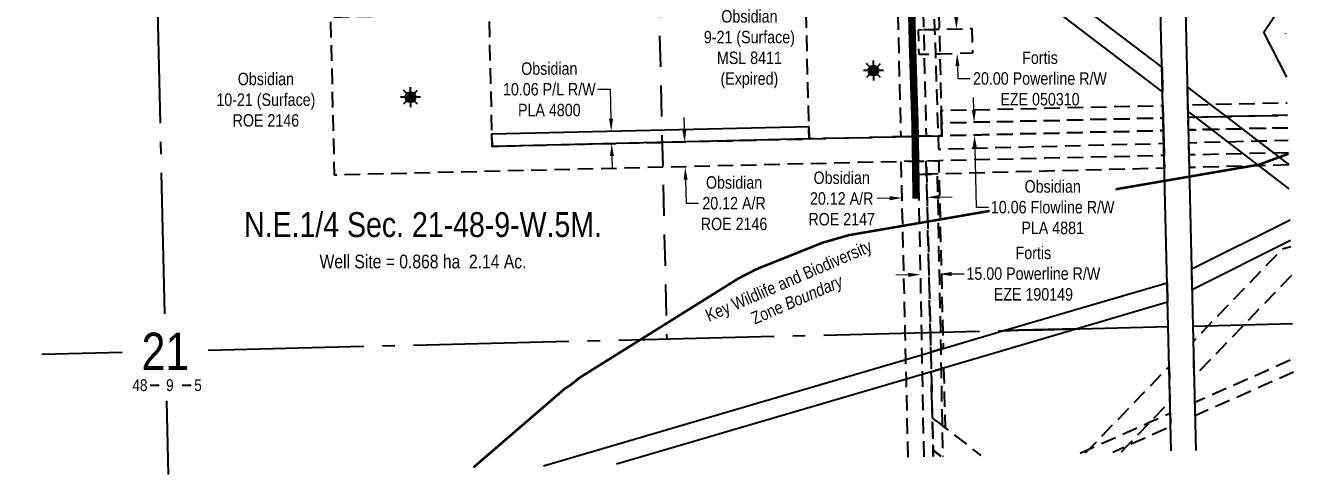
# Model space of a CAD drawing. Extents: x 616380 to 618749, y 5890946 to 5893101.
# Drawn here: x 616427 to 617446, y 5890946 to 5891307 of the extents above; entities that cross this region are included whole.
import ezdxf
from ezdxf.enums import TextEntityAlignment as Align

# ---------------------------------------------------------------- set-up
doc = ezdxf.new("R2010")
doc.units = 0
doc.header["$LTSCALE"] = 5
doc.header["$PDSIZE"] = 0.5
for name, pattern in [('DASHDOT2', [12.7, 6.35, -3.175, 0, -3.175]), ('foc-ACCESSROAD', [3.75, 2.5, -1.25]), ('foc-FLOWLINE', [3.75, 2.5, -1.25]), ('foc-LSD', [8, 5, -3]), ('foc-QUARTERLINE', [33, 25, -3, 2, -3])]:
    doc.linetypes.add(name, pattern=pattern)
doc.layers.get('Defpoints').update_dxf_attribs({"color": 9})
for name, color, linetype in [('10', 1, 'Continuous'), ('9', 3, 'Continuous'), ('AS-ROADS', 254, 'Continuous'), ('AS-SYMBOL', 7, 'Continuous'), ('AS-WILDLIFE', 131, 'DASHDOT2'), ('C-AR', 13, 'foc-ACCESSROAD'), ('C-FLOWLINE', 13, 'foc-FLOWLINE'), ('C-RW', 13, 'Continuous'), ('C-SYMBOL', 7, 'Continuous'), ('C-WS', 13, 'foc-ACCESSROAD'), ('C-WS-S', 8, 'Continuous'), ('F-EZE', 190, 'foc-FLOWLINE'), ('F-RW', 190, 'Continuous'), ('L-AREAREQUIRED', 7, 'Continuous'), ('L-QSEC', 8, 'foc-QUARTERLINE'), ('L-SEC', 7, 'Continuous'), ('L-SECLBL', 7, 'Continuous'), ('L-SECTION-LSD', 7, 'foc-LSD')]:
    doc.layers.add(name, color=color, linetype=linetype)
for name, color, linetype, lineweight in [('C-AR-T', 13, 'Continuous', 9), ('C-FLOWLINE-T', 13, 'Continuous', 9), ('C-RW-T', 13, 'Continuous', 9), ('C-WS-T', 13, 'Continuous', 9), ('F-EZE-T', 190, 'Continuous', 9), ('F-RW-T', 190, 'Continuous', 9)]:
    doc.layers.add(name, color=color, linetype=linetype, lineweight=lineweight)
doc.styles.add('100L', font='ARIALN.TTF', dxfattribs={"height": 11})
doc.styles.add('175L', font='ARIALN.TTF', dxfattribs={"height": 20})
doc.styles.add('240', font='ARIALN.TTF', dxfattribs={"height": 30})
doc.styles.add('80CG', font='ARIALN.TTF', dxfattribs={"height": 10})
doc.styles.add('80L', font='ARIALN.TTF', dxfattribs={"height": 10})
doc.styles.add('SIMPLEX', font='ARIALN.TTF')
doc.dimstyles.new('Compass 5 000', dxfattribs={"dimscale": 5, "dimtxt": 9, "dimasz": 2, "dimexe": 0.2, "dimexo": 0.0625, "dimgap": 0.5, "dimtad": 0, "dimtih": 1, "dimtoh": 1, "dimzin": 0, "dimdsep": 46, "dimtxsty": '80CG', "dimcen": 0.1, "dimse1": 1, "dimse2": 1, "dimclrd": 256, "dimclrt": 256, "dimaunit": 1, "dimadec": 4, "dimazin": 0, "dimtfac": 0.06, "dimtofl": 0, "dimtmove": 0, "dimatfit": 1, "dimfxl": 0.2, "dimtolj": 1, "dimtzin": 0, "dimlwd": -1, "dimarcsym": 0})

# ---------------------------------------------------------------- blocks, each defined once
blk = doc.blocks.new('L-SECLBL')
at = {"layer": '9', "color": 7}
for p, q in [((-5.1, -27.8), (-12.3, -27.8)), ((20.7, -27.8), (13.5, -27.8))]:
    blk.add_line(p, q, dxfattribs=at)
at = {"layer": '10', "color": 2, "style": 'SIMPLEX'}
blk.add_attdef('SEC', text='', height=30, dxfattribs=at).set_placement((0, 0), align=Align.MIDDLE)
at = {"layer": '10', "color": 5, "style": '80L'}
blk.add_attdef('TWP', text='', height=9.5, dxfattribs=at).set_placement((-14.4, -27.4), align=Align.MIDDLE_RIGHT)
blk.add_attdef('RGE', text='', height=9.5, dxfattribs=at).set_placement((3.6, -27.4), align=Align.MIDDLE_CENTER)
blk.add_attdef('MER', text='', height=9.5, dxfattribs=at).set_placement((23.2, -27.4), align=Align.MIDDLE_LEFT)
blk = doc.blocks.new('*D426')
at = {"layer": 'Defpoints', "color": 0, "transparency": 16777216}
for p in [(617175.1, 5891304.3), (617175.6, 5891284.3), (617175.8, 5891284.3)]:
    blk.add_point(p, dxfattribs=at)
at = {"layer": 'F-EZE-T', "transparency": 16777216}
for p, q in [((617175.1, 5891314.3), (617174.9, 5891324.3)), ((617176.1, 5891274.3), (617176.3, 5891264.3)), ((617176.3, 5891264.3), (617186.3, 5891264.3))]:
    blk.add_line(p, q, dxfattribs=at)
for points in [[(617176.8, 5891314.3), (617173.4, 5891314.2), (617175.3, 5891304.3)], [(617177.7, 5891274.4), (617174.4, 5891274.3), (617175.8, 5891284.3)]]:
    blk.add_solid(points, dxfattribs=at)
at = {"layer": 'F-EZE-T', "transparency": 16777216, "insert": (617242.4, 5891264.3), "char_height": 10, "attachment_point": 5, "style": '80CG'}
blk.add_mtext('\\A1;Fortis\\P20.00 Powerline R/W\\PEZE 050310', dxfattribs=at)
blk = doc.blocks.new('*D427')
at = {"layer": 'Defpoints', "color": 0, "transparency": 16777216}
for p in [(617145.8, 5891139.6), (617160.8, 5891139.9), (617161.4, 5891107)]:
    blk.add_point(p, dxfattribs=at)
at = {"layer": 'F-EZE-T', "transparency": 16777216}
for p, q in [((617136.5, 5891106.4), (617126.5, 5891106.2)), ((617171.4, 5891107.2), (617181.4, 5891107.4))]:
    blk.add_line(p, q, dxfattribs=at)
for points in [[(617136.4, 5891108.1), (617136.5, 5891104.8), (617146.5, 5891106.7)], [(617171.4, 5891108.8), (617171.5, 5891105.5), (617161.4, 5891107)]]:
    blk.add_solid(points, dxfattribs=at)
at = {"layer": 'F-EZE-T', "transparency": 16777216, "insert": (617237.1, 5891107.4), "char_height": 10, "attachment_point": 5, "style": '80CG'}
blk.add_mtext('\\A1;Fortis\\P15.00 Powerline R/W\\PEZE 190149', dxfattribs=at)
blk = doc.blocks.new('*D431')
at = {"layer": 'C-RW-T', "transparency": 16777216}
for p, q in [((616897.1, 5891255.6), (616887.1, 5891255.6)), ((616897.6, 5891232.1), (616897.1, 5891255.6)), ((616898.3, 5891202), (616898.6, 5891192))]:
    blk.add_line(p, q, dxfattribs=at)
for points in [[(616899.3, 5891232.1), (616895.9, 5891232.1), (616897.8, 5891222.1)], [(616900, 5891202.1), (616896.7, 5891202), (616898.1, 5891212)]]:
    blk.add_solid(points, dxfattribs=at)
at = {"layer": 'Defpoints', "color": 0, "transparency": 16777216}
for p in [(616861.1, 5891221.2), (616897.8, 5891222.1), (616861.4, 5891211.2)]:
    blk.add_point(p, dxfattribs=at)
at = {"layer": 'C-RW-T', "transparency": 16777216, "insert": (616848, 5891255.6), "char_height": 10, "attachment_point": 5, "style": '80CG'}
blk.add_mtext('\\A1;Obsidian\\P10.06 P/L R/W\\PPLA 4800', dxfattribs=at)
blk = doc.blocks.new('*D433')
at = {"layer": 'Defpoints', "color": 0, "transparency": 16777216}
for p in [(617234.1, 5891354.2), (617259.3, 5891335), (617250, 5891322.9)]:
    blk.add_point(p, dxfattribs=at)
at = {"layer": 'F-RW-T', "transparency": 16777216}
for p, q in [((617240.1, 5891362.1), (617246.2, 5891370.1)), ((617246.2, 5891370.1), (617256.2, 5891370.1)), ((617218.8, 5891334.1), (617212.7, 5891326.2))]:
    blk.add_line(p, q, dxfattribs=at)
for points in [[(617238.8, 5891363.2), (617241.4, 5891361.1), (617234.1, 5891354.2)], [(617217.4, 5891335.1), (617220.1, 5891333.1), (617224.8, 5891342.1)]]:
    blk.add_solid(points, dxfattribs=at)
at = {"layer": 'F-RW-T', "transparency": 16777216, "insert": (617295.3, 5891370.1), "char_height": 10, "attachment_point": 5, "style": '80CG'}
blk.add_mtext('\\A1;Pembina\\P15.24 P/L R/W\\PPlan 1976 KS\\PROE 3123', dxfattribs=at)
blk = doc.blocks.new('*D436')
at = {"layer": 'C-AR-T', "transparency": 16777216}
for p, q in [((616956.6, 5891223), (616956.3, 5891233)), ((616957.5, 5891182.9), (616958, 5891164)), ((616958, 5891164), (616968, 5891164))]:
    blk.add_line(p, q, dxfattribs=at)
for points in [[(616958.2, 5891223), (616954.9, 5891222.9), (616956.8, 5891213)], [(616959.2, 5891183), (616955.9, 5891182.9), (616957.3, 5891192.9)]]:
    blk.add_solid(points, dxfattribs=at)
at = {"layer": 'Defpoints', "color": 0, "transparency": 16777216}
for p in [(616994.3, 5891213.9), (616957.3, 5891192.9), (616994.8, 5891193.8)]:
    blk.add_point(p, dxfattribs=at)
at = {"layer": 'C-AR-T', "transparency": 16777216, "insert": (616996.5, 5891164), "char_height": 10, "attachment_point": 5, "style": '80CG'}
blk.add_mtext('\\A1;Obsidian\\P20.12 A/R\\PROE 2146', dxfattribs=at)
blk = doc.blocks.new('*D439')
at = {"layer": 'C-AR-T', "transparency": 16777216}
for p, q in [((617121.6, 5891168.1), (617111.6, 5891167.8)), ((617161.7, 5891169), (617171.7, 5891169.3))]:
    blk.add_line(p, q, dxfattribs=at)
for points in [[(617121.5, 5891169.7), (617121.6, 5891166.4), (617131.6, 5891168.3)], [(617161.7, 5891170.7), (617161.7, 5891167.4), (617151.7, 5891168.8)]]:
    blk.add_solid(points, dxfattribs=at)
at = {"layer": 'Defpoints', "color": 0, "transparency": 16777216}
for p in [(617131.6, 5891168.3), (617132.2, 5891139.7), (617152.4, 5891140.2)]:
    blk.add_point(p, dxfattribs=at)
at = {"layer": 'C-AR-T', "transparency": 16777216, "insert": (617083, 5891167.8), "char_height": 10, "attachment_point": 5, "style": '80CG'}
blk.add_mtext('\\A1;Obsidian\\P20.12 A/R\\PROE 2147', dxfattribs=at)
blk = doc.blocks.new('*D442')
at = {"layer": 'C-FLOWLINE-T', "transparency": 16777216}
for p, q in [((617189.3, 5891239.1), (617189, 5891249.1)), ((617190, 5891208.9), (617191.1, 5891160.8)), ((617191.1, 5891160.8), (617201.1, 5891160.8))]:
    blk.add_line(p, q, dxfattribs=at)
for points in [[(617190.9, 5891239.2), (617187.6, 5891239.1), (617189.5, 5891229.1)], [(617191.6, 5891208.9), (617188.3, 5891208.9), (617189.7, 5891218.9)]]:
    blk.add_solid(points, dxfattribs=at)
at = {"layer": 'Defpoints', "color": 0, "transparency": 16777216}
for p in [(617197.9, 5891229.3), (617189.7, 5891218.9), (617198.1, 5891219.1)]:
    blk.add_point(p, dxfattribs=at)
at = {"layer": 'C-FLOWLINE-T', "transparency": 16777216, "insert": (617252.6, 5891160.8), "char_height": 10, "attachment_point": 5, "style": '80CG', "bg_fill": 3, "box_fill_scale": 1.1, "bg_fill_color": 256, "bg_fill_true_color": 13158600, "bg_fill_transparency": 0}
blk.add_mtext('\\A1;Obsidian\\P10.06 Flowline R/W\\PPLA 4881', dxfattribs=at)
blk = doc.blocks.new('GAS')
h = blk.add_hatch(color=255)
h.dxf.hatch_style = 1
edge = h.paths.add_edge_path()
edge.add_arc((0, 0), 0.9, 0, 360)
for p, q in [((-0.81, 0), (-1.62, 0)), ((-0.57, 0.57), (-1.14, 1.14)), ((0, 0.81), (0, 1.62)), ((0.57, 0.57), (1.14, 1.14)), ((1.62, 0), (0.81, 0)), ((-0.57, -0.57), (-1.14, -1.14)), ((0, -0.81), (0, -1.62)), ((1.14, -1.14), (0.57, -0.57))]:
    blk.add_line(p, q)
blk.add_circle((0, 0), 0.8)

msp = doc.modelspace()

# ---------------------------------------------------------------- linework, layer by layer
at = {"layer": 'AS-ROADS', "const_width": 5.998, "flags": 128}
msp.add_lwpolyline([(617069.521, 5891643.993), (617072.733, 5891644.162), (617087.711, 5891642.16), (617101.904, 5891637.295), (617113.468, 5891630.37), (617124.9, 5891620.17), (617132.036, 5891606.696), (617133.812, 5891591.528), (617134.457, 5891561.091), (617134.962, 5891530.968), (617135.578, 5891500.943), (617136.162, 5891470.722), (617136.869, 5891440.57), (617137.565, 5891410.248), (617138.148, 5891380.099), (617138.8, 5891349.656), (617139.218, 5891319.437), (617139.984, 5891289.419), (617140.91, 5891258.884), (617141.936, 5891228.447), (617142.436, 5891198.055), (617142.853, 5891167.727)], dxfattribs=at)
at = {"layer": 'AS-WILDLIFE', "const_width": 2, "flags": 128}
msp.add_lwpolyline([(616787.014, 5890951.6), (616860.58, 5891015.027), (616864.597, 5891017.502), (616872.874, 5891024.087), (616999.869, 5891103.47), (617014.6, 5891111.059), (617015.219, 5891111.182), (617015.73, 5891111.518), (617068.645, 5891132.689), (617070.025, 5891132.954), (617088.845, 5891138.397), (617418.476, 5891195.074), (617442.15, 5891203.797)], dxfattribs=at)
at = {"layer": 'C-AR', "flags": 128}
msp.add_lwpolyline([(617163.019, 5890960.483), (617156.559, 5890965.476), (617155.915, 5890991.417), (617163.734, 5890985.374), (617166.111, 5890983.536), (617194.96, 5890961.238)], dxfattribs=at)
at = {"layer": 'C-FLOWLINE', "flags": 128}
for points in [[(617341.207, 5891242.629), (617341.444, 5891232.566), (617163.24, 5891228.551), (617163.002, 5891238.614), (617341.207, 5891242.629)], [(617341.444, 5891232.566), (617341.682, 5891222.485), (617163.481, 5891218.285), (617163.24, 5891228.551), (617341.444, 5891232.566)]]:
    msp.add_lwpolyline(points, close=True, dxfattribs=at)
for points in [[(617441.419, 5891234.815), (617392.036, 5891233.704), (617367.675, 5891233.156), (617361.549, 5891233.019), (617361.433, 5891237.921), (617361.312, 5891243.082), (617379.246, 5891243.486), (617441.181, 5891244.881)], [(617441.656, 5891224.753), (617404.823, 5891223.925), (617380.462, 5891223.376), (617361.786, 5891222.956), (617361.549, 5891233.019), (617367.675, 5891233.156), (617392.036, 5891233.704), (617441.419, 5891234.815)], [(617444.458, 5891105.82), (617406.361, 5891066.288), (617366.452, 5891024.864), (617365.786, 5891053.185), (617377.746, 5891065.599), (617437.164, 5891127.26), (617443.909, 5891129.121)], [(617279.106, 5890963.226), (617282.287, 5890966.527), (617346.151, 5891032.799), (617346.817, 5891004.484), (617331.072, 5890988.145), (617312.558, 5890968.932), (617307.711, 5890963.901)], [(617446.288, 5891028.189), (617367.198, 5890993.144), (617366.942, 5891004.041), (617446.031, 5891039.085)], [(617274.595, 5890963.119), (617282.287, 5890966.527), (617331.072, 5890988.145), (617347.035, 5890995.218), (617347.291, 5890984.323), (617312.558, 5890968.932), (617300.839, 5890963.739)]]:
    msp.add_lwpolyline(points, dxfattribs=at)
at = {"layer": 'C-RW'}
for points in [[(617440.695, 5891265.537), (617422.433, 5891301.699), (617432.441, 5891316.969), (617438.116, 5891325.629), (617439.238, 5891327.341)], [(617439.861, 5891300.912), (617439.738, 5891300.725), (617439.872, 5891300.46)]]:
    msp.add_lwpolyline(points, dxfattribs=at)
msp.add_lwpolyline([(617056.611, 5891225.837), (617056.848, 5891215.772), (616801.963, 5891209.767), (616801.727, 5891219.83), (617056.611, 5891225.837)], close=True, dxfattribs=at)
at = {"layer": 'C-WS', "flags": 128}
for points in [[(617194.915, 5891614.763), (617195.286, 5891600.774), (617193.92, 5891600.749), (617215.306, 5891577.942), (617336.348, 5891448.848), (617336.703, 5891433.753), (617180.36, 5891600.494), (617172.861, 5891600.353), (617166.801, 5891600.238), (617153.629, 5891599.99), (617151.867, 5891599.957), (617150.722, 5891599.935), (617141.862, 5891599.769), (617146.07, 5891421.222), (617146.53, 5891401.716), (617148.35, 5891324.463), (617148.841, 5891303.648), (617149.311, 5891283.675), (617150.859, 5891217.988), (617140.492, 5891217.744), (617130.751, 5891217.514), (617128.242, 5891323.989), (617126.043, 5891417.314), (617125.583, 5891436.83), (617121.753, 5891599.343), (617068.328, 5891598.385), (617067.979, 5891617.825), (617067.852, 5891624.943), (617067.75, 5891630.649), (617067.621, 5891637.863), (617067.494, 5891644.934), (617067.299, 5891655.81), (617066.065, 5891724.605), (617133.103, 5891726.383), (617136.009, 5891726.463), (617144.429, 5891726.689), (617151.14, 5891726.871), (617156.136, 5891727.001), (617156.741, 5891727.019), (617161.336, 5891727.14), (617166.143, 5891727.266), (617191.913, 5891727.943), (617193.474, 5891669.106), (617193.761, 5891658.259), (617194.337, 5891636.567), (617194.551, 5891628.478), (617194.915, 5891614.763)], [(617163.24, 5891228.551), (617163.481, 5891218.285), (617160.471, 5891218.214), (617150.859, 5891217.988), (617140.492, 5891217.744), (617130.751, 5891217.514), (617056.848, 5891215.772), (617056.611, 5891225.837), (617054.339, 5891322.248), (617128.242, 5891323.989), (617137.809, 5891324.214), (617148.35, 5891324.463), (617157.621, 5891324.682), (617158.353, 5891324.699), (617160.967, 5891324.76), (617161.113, 5891318.805), (617161.463, 5891303.953), (617161.934, 5891283.981), (617163.002, 5891238.614), (617163.24, 5891228.551)], [(617341.924, 5891212.209), (617342.156, 5891202.377), (617160.997, 5891198.205), (617150.994, 5891197.976), (617141.028, 5891197.741), (617130.868, 5891197.502), (616675.391, 5891186.665), (616672.397, 5891313.712), (616734.563, 5891315.177), (616749.808, 5891315.536), (616799.444, 5891316.706), (616801.727, 5891219.83), (616801.963, 5891209.767), (617056.848, 5891215.772), (617130.751, 5891217.514), (617140.492, 5891217.744), (617150.859, 5891217.988), (617160.471, 5891218.214), (617163.481, 5891218.285), (617341.682, 5891222.485), (617341.924, 5891212.209)]]:
    msp.add_lwpolyline(points, close=True, dxfattribs=at)
for points in [[(617442.13, 5891204.629), (617430.399, 5891204.364), (617406.038, 5891203.816), (617362.638, 5891202.839), (617362.26, 5891202.83), (617362.027, 5891212.725), (617361.986, 5891214.454), (617361.786, 5891222.956), (617380.462, 5891223.376), (617404.823, 5891223.925), (617441.656, 5891224.753)], [(617136.464, 5890959.856), (617134.984, 5891022.704), (617134.612, 5891038.477), (617134.114, 5891059.653), (617130.868, 5891197.502), (617141.028, 5891197.741), (617150.994, 5891197.976), (617151.234, 5891187.912), (617151.248, 5891187.316), (617154.278, 5891060.146), (617154.654, 5891044.366), (617155.029, 5891028.596), (617155.915, 5890991.417), (617156.559, 5890965.476), (617156.669, 5890960.333)]]:
    msp.add_lwpolyline(points, dxfattribs=at)
at = {"layer": 'F-EZE', "flags": 128}
for points in [[(616426.866, 5891623.307), (616525.912, 5891625.563), (616701.526, 5891629.544), (616808.087, 5891631.963), (616886.153, 5891633.736), (616904.561, 5891634.154), (616922.705, 5891634.567), (617052.434, 5891637.517), (617067.621, 5891637.863), (617154.795, 5891639.848), (617154.954, 5891632.846), (617155.248, 5891619.861), (617150.266, 5891619.747), (617150.722, 5891599.935), (617154.987, 5891414.428), (617155.435, 5891394.931), (617156.959, 5891328.699), (617158.258, 5891328.732), (617160.857, 5891328.799), (617160.967, 5891324.76), (617161.113, 5891318.805), (617157.216, 5891318.705), (617157.699, 5891303.862), (617158.349, 5891283.894), (617160.471, 5891218.214), (617160.833, 5891207.563), (617341.924, 5891212.209), (617342.156, 5891202.377), (617342.395, 5891192.223), (617161.25, 5891187.575), (617151.248, 5891187.318), (617141.36, 5891187.065), (617141.028, 5891197.741), (617140.492, 5891217.744), (617137.809, 5891324.214), (617135.644, 5891410.002), (617135.143, 5891429.546), (617130.279, 5891619.294), (617067.979, 5891617.825), (617051.973, 5891617.511), (616936.752, 5891614.89), (616918.607, 5891614.477), (616900.2, 5891614.059), (616743.029, 5891610.489), (616727.784, 5891610.142), (616526.377, 5891605.576), (616427.321, 5891603.318)], [(617442.362, 5891194.787), (617418.491, 5891194.207), (617362.498, 5891192.738), (617362.26, 5891202.83), (617362.027, 5891212.725), (617393.341, 5891213.527), (617417.605, 5891214.15), (617441.891, 5891214.773)], [(617149.21, 5890960.157), (617147.966, 5891026.438), (617147.67, 5891042.314), (617147.341, 5891059.976), (617146.639, 5891097.646), (617144.765, 5891187.152), (617151.248, 5891187.315), (617159.754, 5891187.532), (617161.631, 5891097.93), (617162.331, 5891060.343), (617162.586, 5891046.696), (617162.881, 5891030.903), (617162.963, 5891026.472), (617163.734, 5890985.374), (617164.2, 5890960.511)], [(617156.669, 5890960.333), (617156.559, 5890965.476), (617163.019, 5890960.483)]]:
    msp.add_lwpolyline(points, dxfattribs=at)
for points in [[(617148.841, 5891303.648), (617157.699, 5891303.862), (617158.308, 5891303.877), (617161.463, 5891303.953), (617187.634, 5891304.588), (617188.118, 5891284.617), (617161.934, 5891283.981), (617158.816, 5891283.905), (617158.349, 5891283.894), (617149.311, 5891283.675), (617145.177, 5891283.575), (617144.693, 5891303.548), (617148.841, 5891303.648)], [(617162.586, 5891046.696), (617154.654, 5891044.367), (617154.278, 5891060.146), (617151.248, 5891187.317), (617151.234, 5891187.912), (617150.994, 5891197.976), (617160.997, 5891198.206), (617161.25, 5891187.575), (617164.28, 5891060.391), (617164.592, 5891047.286), (617162.586, 5891046.696)], [(617164.968, 5891031.517), (617166.111, 5890983.536), (617163.734, 5890985.374), (617155.915, 5890991.417), (617155.029, 5891028.597), (617162.881, 5891030.903), (617164.968, 5891031.517)]]:
    msp.add_lwpolyline(points, close=True, dxfattribs=at)
at = {"layer": 'F-RW'}
for points in [[(617156.262, 5891413.458), (617340.489, 5891273.101), (617340.489, 5891273.101), (617340.949, 5891253.597), (617156.72, 5891393.952)], [(617442.813, 5891175.653), (617418.491, 5891194.207), (617406.038, 5891203.816), (617393.341, 5891213.527), (617380.462, 5891223.376), (617367.675, 5891233.156), (617361.433, 5891237.921), (617361.312, 5891243.082), (617360.973, 5891257.46), (617379.246, 5891243.486), (617392.036, 5891233.704), (617404.823, 5891223.925), (617415.377, 5891215.854), (617417.605, 5891214.15), (617430.399, 5891204.364), (617440.659, 5891196.518), (617442.352, 5891195.224)], [(617443.796, 5891133.948), (617364.817, 5891094.336), (617364.42, 5891111.181), (617443.399, 5891150.791)], [(616843.292, 5890952.929), (617134.612, 5891038.477), (617154.654, 5891044.366), (617164.593, 5891047.285), (617213.274, 5891061.588), (617272.242, 5891063.03), (617164.968, 5891031.517), (617155.029, 5891028.596), (617134.984, 5891022.704), (616902.102, 5890954.319)]]:
    msp.add_lwpolyline(points, dxfattribs=at)
msp.add_lwpolyline([(617344.937, 5891084.364), (617272.241, 5891063.029), (617213.274, 5891061.588), (617344.565, 5891100.133), (617344.937, 5891084.364)], close=True, dxfattribs=at)
at = {"layer": 'L-QSEC'}
for p, q in [((616520.727, 5891848.327), (616538.721, 5891075.146)), ((616573.915, 5891046.005), (617345.397, 5891064.819)), ((617365.501, 5891065.306), (617445.368, 5891067.234)), ((616440.059, 5891042.741), (616504.679, 5891044.317)), ((616540.349, 5891005.191), (616541.731, 5890945.805))]:
    msp.add_line(p, q, dxfattribs=at)
at = {"layer": 'L-SEC'}
for p, q in [((617345.397, 5891064.819), (617326.45, 5891868.843)), ((617365.504, 5891065.293), (617346.557, 5891869.317)), ((617347.749, 5890964.847), (617345.397, 5891064.819)), ((617367.856, 5890965.322), (617365.504, 5891065.292))]:
    msp.add_line(p, q, dxfattribs=at)
at = {"layer": 'L-SECTION-LSD'}
msp.add_line((616923.588, 5891858.585), (616942.399, 5891054.991), dxfattribs=at)

# ---------------------------------------------------------------- block references
at = {"layer": 'AS-SYMBOL', "xscale": 5.000000000000011, "yscale": 5.000000000000011, "zscale": 5.000000000000011}
msp.add_blockref('GAS', (617108.561, 5891270.719), dxfattribs=at)
at = {"layer": 'C-WS-S'}
for p, xscale, yscale, zscale in [((617108.561, 5891270.719), 5.000000000000009, 5.000000000000009, 5.000000000000009), ((616736.42, 5891249.324), 5.000000000000011, 5.000000000000011, 5.000000000000011)]:
    msp.add_blockref('GAS', p, dxfattribs=dict(at, xscale=xscale, yscale=yscale, zscale=zscale))
at = {"layer": 'L-SECLBL', "color": 3, "xscale": 0.99962076, "yscale": 0.99962076, "zscale": 0.99962076}
msp.add_blockref('L-SECLBL', (616539.419, 5891045.164), dxfattribs=at).add_auto_attribs({'SEC': '21', 'TWP': '48', 'RGE': '9', 'MER': '5'})

# ---------------------------------------------------------------- texts
at = {"layer": 'AS-WILDLIFE', "insert": (617044.252, 5891092.799), "char_height": 10, "attachment_point": 5, "rotation": 23.4274, "style": '240'}
msp.add_mtext_dynamic_manual_height_columns('{\\C131;Key Wildlife and Biodiversity Zone\\fArial Narrow|b0|i1|c0|p34;\\C256; Boundary}', width=144.70437, gutter_width=45, heights=[0], dxfattribs=at)
at = {"layer": 'C-SYMBOL', "color": 3, "style": '175L'}
msp.add_text('N.E.1/4 Sec. 21-48-9-W.5M.', height=19.99242, dxfattribs=at).set_placement((616746.496, 5891130.87), align=Align.BOTTOM_CENTER)
at = {"layer": 'C-WS-T', "char_height": 9.99621, "width": 78.96499, "attachment_point": 5, "style": '80CG'}
for s, insert in [('\\A1;Obsidian\\P9-21 (Surface)\\PMSL 8411\\P(Expired)', (617008.835, 5891287.798)), ('\\A1;Obsidian\\P10-21 (Surface)\\PROE 2146', (616620.193, 5891247.244))]:
    msp.add_mtext(s, dxfattribs=dict(at, insert=insert))
at = {"layer": 'L-AREAREQUIRED', "color": 5, "style": '100L'}
msp.add_text('Well Site = 0.868 ha  2.14 Ac.', height=10.99583, dxfattribs=at).set_placement((616746.496, 5891108.378), align=Align.BOTTOM_CENTER)

# ---------------------------------------------------------------- dimensions: what is measured, and where the dimension line sits
at = {"layer": 'C-AR-T'}
for base, p1, p2, angle, text, picture, middle in [((616957.286, 5891192.926), (616994.34, 5891213.851), (616994.815, 5891193.817), 271.359356, 'Obsidian\\P20.12 A/R\\PROE 2146', '*D436', (616996.505, 5891164.043)), ((617131.555, 5891168.313), (617152.369, 5891140.198), (617132.227, 5891139.725), 181.345229, 'Obsidian\\P20.12 A/R\\PROE 2147', '*D439', (617083.027, 5891167.844))]:
    dim = msp.add_linear_dim(base=base, p1=p1, p2=p2, angle=angle, text=text, dimstyle='Compass 5 000', dxfattribs=at)
    dim.commit()
    dim.dimension.update_dxf_attribs({"geometry": picture, "text_midpoint": middle, "dimtype": 161})
at = {"layer": 'C-RW-T'}
dim = msp.add_linear_dim(base=(616897.847, 5891222.095), p1=(616861.371, 5891211.169), p2=(616861.134, 5891221.232), angle=91.346423, text='Obsidian\\P10.06 P/L R/W\\PPLA 4800', dimstyle='Compass 5 000', dxfattribs=at)
dim.commit()
dim.dimension.update_dxf_attribs({"geometry": '*D431', "text_midpoint": (616847.973, 5891255.636), "dimtype": 161})
at = {"layer": 'F-RW-T'}
dim = msp.add_linear_dim(base=(617234.058, 5891354.187), p1=(617250.029, 5891322.862), p2=(617259.263, 5891334.981), angle=52.693849, text='Pembina\\P15.24 P/L R/W\\PPlan 1976 KS\\PROE 3123', dimstyle='Compass 5 000', dxfattribs=at)
dim.commit()
dim.dimension.update_dxf_attribs({"geometry": '*D433', "text_midpoint": (617295.265, 5891370.096), "dimtype": 161})

# ---------------------------------------------------------------- next in the draw order: dimensions: what is measured, and where the dimension line sits
at = {"layer": 'C-FLOWLINE-T'}
dim = msp.add_linear_dim(base=(617189.746, 5891218.904), p1=(617197.905, 5891229.33), p2=(617198.145, 5891219.101), angle=271.346546, text='Obsidian\\P10.06 Flowline R/W\\PPLA 4881', dimstyle='Compass 5 000', override={"dimtfill": 1}, dxfattribs=at)
dim.commit()
dim.dimension.update_dxf_attribs({"geometry": '*D442', "text_midpoint": (617252.605, 5891160.841), "dimtype": 161})

# ---------------------------------------------------------------- next in the draw order: dimensions: what is measured, and where the dimension line sits
at = {"layer": 'F-EZE-T'}
for base, p1, p2, angle, text, picture, middle in [((617175.822, 5891284.318), (617175.129, 5891304.285), (617175.613, 5891284.313), 271.386881, 'Fortis\\P20.00 Powerline R/W\\PEZE 050310', '*D426', (617242.394, 5891264.324)), ((617161.441, 5891106.97), (617145.763, 5891139.555), (617160.754, 5891139.868), 1.196343, 'Fortis\\P15.00 Powerline R/W\\PEZE 190149', '*D427', (617237.071, 5891107.388))]:
    dim = msp.add_linear_dim(base=base, p1=p1, p2=p2, angle=angle, text=text, dimstyle='Compass 5 000', dxfattribs=at)
    dim.commit()
    dim.dimension.update_dxf_attribs({"geometry": picture, "text_midpoint": middle, "dimtype": 161})

doc.saveas('drawing.dxf')
